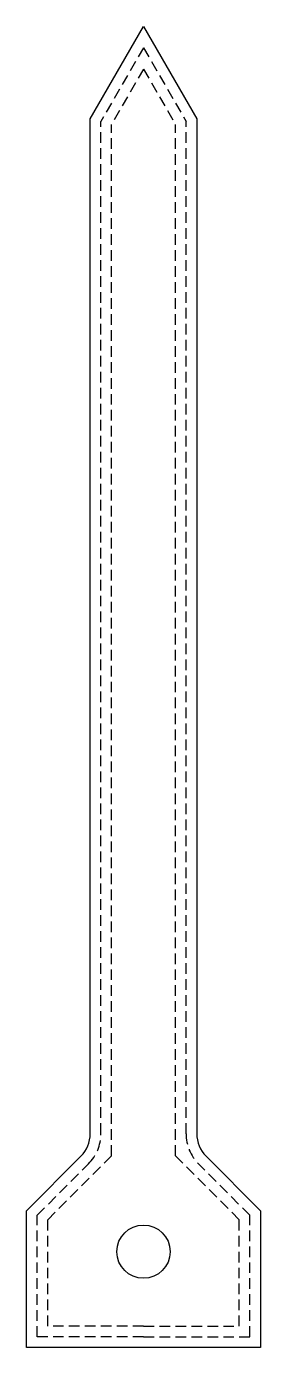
# Model space of a CAD drawing. Header units: millimetres. Extents: x 5.5 to 16.5, y -60 to 2.
import ezdxf

# ---------------------------------------------------------------- set-up
doc = ezdxf.new("R2010")
doc.units = ezdxf.units.MM
doc.linetypes.add('DASHED', pattern=[0.75, 0.5, -0.25])
doc.layers.get('0').update_dxf_attribs({"linetype": 'CONTINUOUS'})

msp = doc.modelspace()

# ---------------------------------------------------------------- linework, layer by layer
at = {"linetype": 'DASHED'}
for p, q in [((11, 1), (9, -2.464)), ((11, 1), (13, -2.464)), ((11, 0), (9.5, -2.598)), ((11, 0), (12.5, -2.598)), ((9, -49.964), (9, -2.464)), ((13, -49.964), (13, -2.464)), ((9.5, -51), (9.5, -2.598)), ((12.5, -51), (12.5, -2.598)), ((6, -53.793), (8.414, -51.379)), ((6.5, -54), (9.5, -51)), ((15.5, -54), (12.5, -51)), ((16, -53.793), (13.586, -51.379)), ((6, -59.5), (6, -53.793)), ((16, -59.5), (16, -53.793)), ((6.5, -59), (6.5, -54)), ((15.5, -59), (15.5, -54)), ((11, -59.5), (6, -59.5)), ((11, -59), (6.5, -59)), ((11, -59), (15.5, -59)), ((11, -59.5), (16, -59.5))]:
    msp.add_line(p, q, dxfattribs=at)
msp.add_lwpolyline([(11, 2), (13.5, -2.33), (13.5, -49.964, 0.198912), (13.939, -51.025), (16.5, -53.586), (16.5, -60), (11, -60), (5.5, -60), (5.5, -53.586), (8.061, -51.025, 0.198912), (8.5, -49.964), (8.5, -2.33)], format="xyb", close=True)
msp.add_circle((11, -55.5), 1.25)
for centre, start, end in [((7, -49.964), -45, 0), ((15, -49.964), 180, 225)]:
    msp.add_arc(centre, 2, start, end, dxfattribs=at)

doc.saveas('drawing.dxf')
